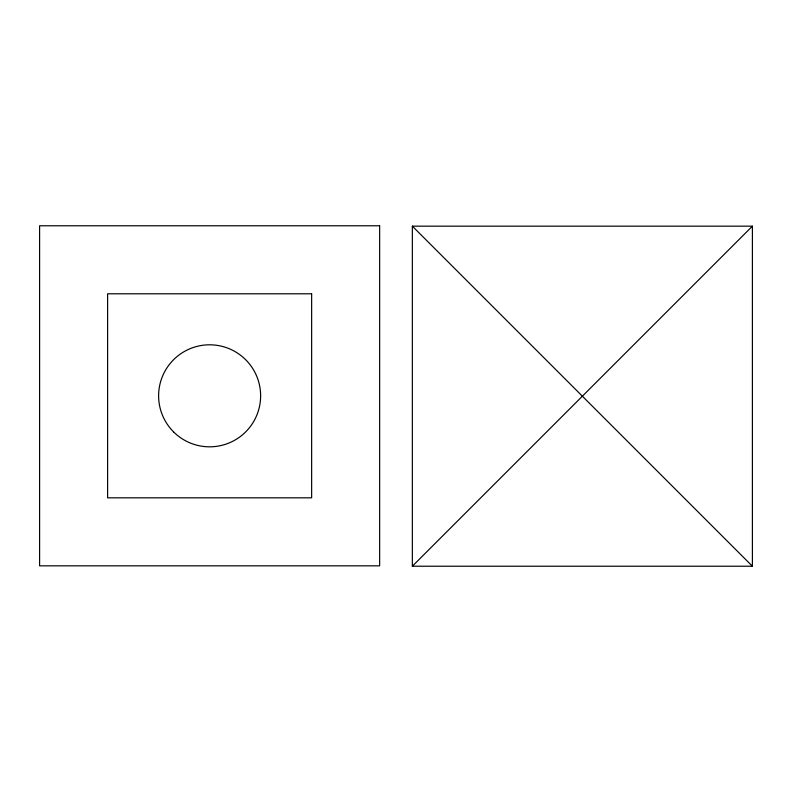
<?xml version="1.0" encoding="UTF-8"?>
<svg xmlns="http://www.w3.org/2000/svg" width="792" height="792" viewBox="0 0 792 792"><rect width="100%" height="100%" fill="white"/><g stroke="black" fill="none" stroke-linecap="round" stroke-linejoin="round"><path stroke-width="1.19" d="M412.355 566.221L752.4 226.165L412.355 226.165L412.355 566.221L752.4 566.221L752.4 226.165M412.355 226.165L752.4 566.221M379.645 225.779L39.6 225.779L39.6 565.834L379.645 565.834L379.645 225.779M311.642 293.792L107.613 293.792L107.613 497.822L311.642 497.822L311.642 293.792M173.557 431.878A51.005 51.005 0 0 0 258.895 409.009A51.005 51.005 0 0 0 196.426 346.54A51.005 51.005 0 0 0 173.557 431.878"/></g></svg>
